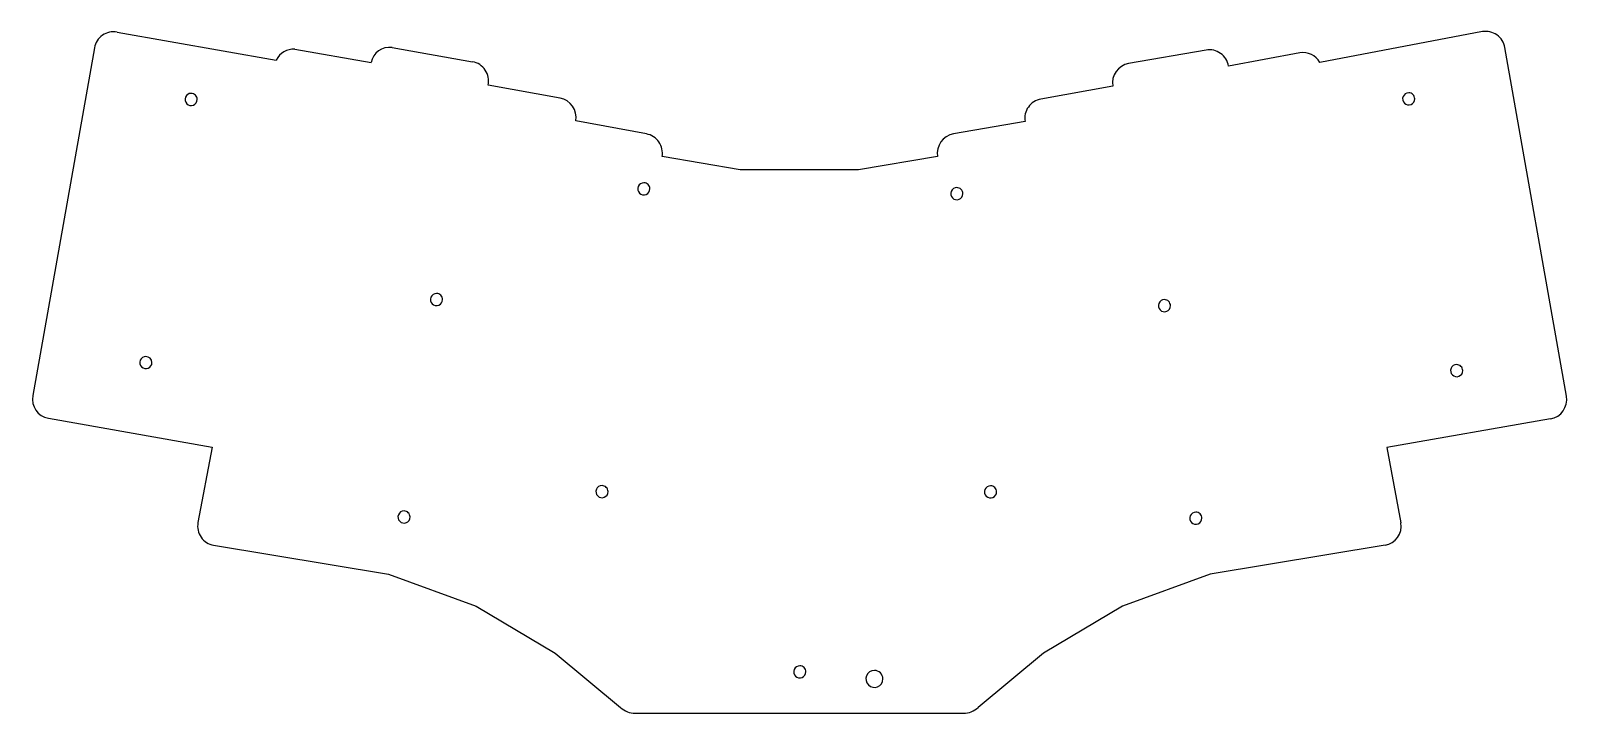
# Model space of a CAD drawing. Header units: millimetres. Extents: x 0 to 316, y 0 to 141.
import ezdxf

# ---------------------------------------------------------------- set-up
doc = ezdxf.new("R2010")
doc.units = ezdxf.units.MM
doc.layers.get('0').update_dxf_attribs({"linetype": 'CONTINUOUS'})

msp = doc.modelspace()

# ---------------------------------------------------------------- linework, layer by layer
for p, q in [((17.49662, 140.3256), (50.28111, 134.56698)), ((298.65513, 140.41869), (265.19021, 134.08829)), ((12.82689, 137.09272), (0.12689, 65.46471)), ((54.12214, 136.79505), (69.81438, 134.05117)), ((74.13522, 137.13498), (90.70657, 134.22223)), ((241.75914, 136.60869), (225.8202, 133.83429)), ((315.9706, 65.31736), (303.2902, 137.13629)), ((261.07228, 136.04716), (246.3942, 133.32629)), ((108.7262, 126.72229), (93.92509, 129.41857)), ((222.5378, 129.19923), (207.76659, 126.53136)), ((126.5062, 119.35628), (111.95909, 122.05256)), ((204.4842, 121.89629), (189.7522, 119.35629)), ((145.8102, 111.99029), (129.7391, 114.68656)), ((186.4698, 114.72123), (170.1942, 111.99029)), ((170.1942, 111.99029), (145.8102, 111.99029)), ((3.35978, 60.79498), (37.0982, 54.84029)), ((312.6882, 60.68229), (278.95571, 54.80563)), ((37.0982, 54.84029), (34.16289, 39.30271)), ((278.95571, 54.80563), (281.89102, 39.26805)), ((37.39577, 34.63298), (73.4202, 28.67829)), ((278.60862, 34.63298), (242.5842, 28.67829)), ((73.4202, 28.67829), (91.4542, 22.07429)), ((242.5842, 28.67829), (224.5502, 22.07429)), ((91.4542, 22.07429), (107.7102, 12.42229)), ((224.5502, 22.07429), (208.29421, 12.42229)), ((107.7102, 12.42229), (121.1722, 1.2463)), ((208.29421, 12.42229), (194.83221, 1.24629)), ((124.2202, 0.05457), (191.7842, 0.05457))]:
    msp.add_line(p, q)
for points in [[(14.4922, 139.67629), (13.61645, 139.07), (13.01742, 138.14066), (12.82689, 137.0927)], [(17.49662, 140.3256), (16.44866, 140.51614), (15.36794, 140.28257), (14.4922, 139.67629)], [(301.65252, 139.7375), (300.78327, 140.35307), (299.70507, 140.59811), (298.65515, 140.41869)], [(303.29021, 137.13629), (303.11088, 138.18623), (302.52178, 139.12192), (301.65252, 139.7375)], [(54.12214, 136.79506), (52.50833, 136.90046), (50.99081, 136.02019), (50.2811, 134.56698)], [(74.13522, 137.135), (72.0978, 137.44539), (70.18309, 136.07884), (69.81437, 134.05117)], [(244.75652, 135.9275), (243.88726, 136.54307), (242.80906, 136.7881), (241.75914, 136.60868)], [(265.19024, 134.08831), (264.36858, 135.54494), (262.72078, 136.32877), (261.07228, 136.04716)], [(93.33214, 132.50135), (92.72571, 133.40646), (91.77848, 134.0273), (90.70657, 134.22223)], [(225.8202, 133.83433), (223.63386, 133.46077), (222.16429, 131.38557), (222.53781, 129.19922)], [(246.39421, 133.32629), (246.21487, 134.37623), (245.62577, 135.31192), (244.75652, 135.9275)], [(93.92507, 129.41857), (94.15248, 130.48406), (93.93857, 131.59624), (93.33214, 132.50135)], [(31.59285, 126.92611), (31.39937, 126.45902), (31.50632, 125.92137), (31.86382, 125.56387)], [(32.7477, 127.69776), (32.24212, 127.69776), (31.78633, 127.3932), (31.59285, 126.92611)], [(33.63158, 127.33164), (33.39716, 127.56606), (33.07922, 127.69776), (32.7477, 127.69776)], [(33.9977, 126.44776), (33.9977, 126.77928), (33.866, 127.09722), (33.63158, 127.33164)], [(111.95908, 122.05256), (112.35582, 124.2348), (110.90843, 126.32549), (108.7262, 126.72229)], [(282.33285, 127.04611), (282.13937, 126.57902), (282.24632, 126.04137), (282.60381, 125.68387)], [(283.4877, 127.81775), (282.98212, 127.81775), (282.52632, 127.5132), (282.33285, 127.04611)], [(284.37158, 127.45164), (284.13716, 127.68606), (283.81922, 127.81775), (283.4877, 127.81775)], [(284.7377, 126.56775), (284.7377, 126.89927), (284.606, 127.21722), (284.37158, 127.45164)], [(31.86382, 125.56387), (32.22131, 125.20638), (32.75896, 125.09943), (33.22605, 125.29291)], [(33.22605, 125.29291), (33.69315, 125.48638), (33.9977, 125.94218), (33.9977, 126.44776)], [(205.16539, 124.89365), (204.54981, 124.0244), (204.30478, 122.94621), (204.4842, 121.89629)], [(207.7666, 126.53132), (206.71666, 126.352), (205.78097, 125.7629), (205.16539, 124.89365)], [(282.60381, 125.68387), (282.96131, 125.32637), (283.49896, 125.21943), (283.96605, 125.4129)], [(283.96605, 125.4129), (284.43314, 125.60638), (284.7377, 126.06218), (284.7377, 126.56775)], [(129.08983, 117.69101), (128.48354, 118.56676), (127.55417, 119.16578), (126.5062, 119.35629)], [(129.73912, 114.68655), (129.92968, 115.73451), (129.69613, 116.81525), (129.08983, 117.69101)], [(189.7522, 119.35633), (187.56586, 118.98277), (186.0963, 116.90758), (186.46981, 114.72123)], [(124.82285, 108.52611), (124.62937, 108.05902), (124.73632, 107.52137), (125.09382, 107.16387)], [(125.9777, 109.29776), (125.47212, 109.29776), (125.01633, 108.9932), (124.82285, 108.52611)], [(126.86158, 108.93164), (126.62716, 109.16606), (126.30922, 109.29776), (125.9777, 109.29776)], [(126.45605, 106.89291), (126.92315, 107.08638), (127.2277, 107.54218), (127.2277, 108.04776)], [(127.2277, 108.04776), (127.2277, 108.37928), (127.096, 108.69722), (126.86158, 108.93164)], [(190.4277, 108.29776), (189.92212, 108.29776), (189.46632, 107.9932), (189.27285, 107.52611)], [(191.31158, 107.93164), (191.07716, 108.16606), (190.75922, 108.29776), (190.4277, 108.29776)], [(191.6777, 107.04776), (191.6777, 107.37928), (191.546, 107.69722), (191.31158, 107.93164)], [(125.09382, 107.16387), (125.45131, 106.80638), (125.98896, 106.69943), (126.45605, 106.89291)], [(189.27285, 107.52611), (189.07937, 107.05902), (189.18631, 106.52137), (189.54381, 106.16387)], [(189.54381, 106.16387), (189.90131, 105.80637), (190.43896, 105.69943), (190.90605, 105.89291)], [(190.90605, 105.89291), (191.37314, 106.08638), (191.6777, 106.54218), (191.6777, 107.04776)], [(82.13285, 85.71611), (81.93937, 85.24901), (82.04632, 84.71137), (82.40381, 84.35387)], [(83.2877, 86.48775), (82.78212, 86.48775), (82.32632, 86.1832), (82.13285, 85.71611)], [(84.17158, 86.12164), (83.93716, 86.35606), (83.61922, 86.48775), (83.2877, 86.48775)], [(84.5377, 85.23775), (84.5377, 85.56927), (84.406, 85.88722), (84.17158, 86.12164)], [(82.40381, 84.35387), (82.76131, 83.99637), (83.29896, 83.88943), (83.76605, 84.0829)], [(83.76605, 84.0829), (84.23314, 84.27638), (84.5377, 84.73218), (84.5377, 85.23775)], [(232.02285, 84.46611), (231.82937, 83.99902), (231.93631, 83.46137), (232.29381, 83.10387)], [(233.1777, 85.23775), (232.67212, 85.23775), (232.21632, 84.9332), (232.02285, 84.46611)], [(232.29381, 83.10387), (232.65131, 82.74637), (233.18896, 82.63943), (233.65605, 82.8329)], [(234.06158, 84.87164), (233.82716, 85.10606), (233.50922, 85.23775), (233.1777, 85.23775)], [(233.65605, 82.8329), (234.12314, 83.02638), (234.4277, 83.48218), (234.4277, 83.98775)], [(234.4277, 83.98775), (234.4277, 84.31927), (234.296, 84.63722), (234.06158, 84.87164)], [(23.4477, 73.50776), (22.94212, 73.50776), (22.48632, 73.2032), (22.29285, 72.73611)], [(24.6977, 72.25776), (24.6977, 72.94811), (24.13805, 73.50776), (23.4477, 73.50776)], [(22.29285, 72.73611), (22.09937, 72.26902), (22.20632, 71.73137), (22.56381, 71.37387)], [(22.56381, 71.37387), (22.92131, 71.01638), (23.45896, 70.90943), (23.92605, 71.10291)], [(23.92605, 71.10291), (24.39314, 71.29638), (24.6977, 71.75218), (24.6977, 72.25776)], [(292.21284, 71.08611), (292.01937, 70.61901), (292.12631, 70.08137), (292.48381, 69.72387)], [(293.36769, 71.85775), (292.86212, 71.85775), (292.40632, 71.5532), (292.21284, 71.08611)], [(292.48381, 69.72387), (292.84131, 69.36637), (293.37896, 69.25943), (293.84605, 69.4529)], [(294.25158, 71.49163), (294.01716, 71.72605), (293.69921, 71.85775), (293.36769, 71.85775)], [(293.84605, 69.4529), (294.31314, 69.64638), (294.61769, 70.10217), (294.61769, 70.60775)], [(294.61769, 70.60775), (294.61769, 70.93927), (294.486, 71.25721), (294.25158, 71.49163)], [(0.12688, 65.46471), (-0.26978, 63.28248), (1.17758, 61.19184), (3.35977, 60.79498)], [(312.6882, 60.68227), (314.87455, 61.05582), (316.34412, 63.13101), (315.9706, 65.31736)], [(116.21285, 46.16611), (116.01937, 45.69902), (116.12631, 45.16137), (116.48381, 44.80387)], [(117.3677, 46.93775), (116.86212, 46.93775), (116.40632, 46.6332), (116.21285, 46.16611)], [(116.48381, 44.80387), (116.84131, 44.44637), (117.37896, 44.33943), (117.84605, 44.5329)], [(118.25158, 46.57164), (118.01716, 46.80606), (117.69922, 46.93775), (117.3677, 46.93775)], [(117.84605, 44.5329), (118.31314, 44.72638), (118.6177, 45.18218), (118.6177, 45.68775)], [(118.6177, 45.68775), (118.6177, 46.01927), (118.486, 46.33722), (118.25158, 46.57164)], [(196.22285, 46.11611), (196.02937, 45.64901), (196.13632, 45.11137), (196.49381, 44.75387)], [(197.3777, 46.88775), (196.87212, 46.88775), (196.41632, 46.5832), (196.22285, 46.11611)], [(196.49381, 44.75387), (196.85131, 44.39637), (197.38896, 44.28943), (197.85605, 44.4829)], [(198.26158, 46.52164), (198.02716, 46.75606), (197.70922, 46.88775), (197.3777, 46.88775)], [(197.85605, 44.4829), (198.32314, 44.67638), (198.6277, 45.13217), (198.6277, 45.63775)], [(198.6277, 45.63775), (198.6277, 45.96927), (198.496, 46.28722), (198.26158, 46.52164)], [(76.5977, 41.71776), (76.09212, 41.71776), (75.63632, 41.4132), (75.44285, 40.94611)], [(77.48158, 41.35164), (77.24716, 41.58606), (76.92922, 41.71776), (76.5977, 41.71776)], [(77.8477, 40.46776), (77.8477, 40.79928), (77.716, 41.11722), (77.48158, 41.35164)], [(239.6477, 41.46775), (239.14212, 41.46775), (238.68632, 41.1632), (238.49285, 40.69611)], [(240.53158, 41.10164), (240.29716, 41.33606), (239.97922, 41.46775), (239.6477, 41.46775)], [(34.16291, 39.30271), (33.97233, 38.25476), (34.20587, 37.17401), (34.81216, 36.29826)], [(75.44285, 40.94611), (75.24937, 40.47902), (75.35632, 39.94137), (75.71381, 39.58387)], [(75.71381, 39.58387), (76.07131, 39.22638), (76.60896, 39.11943), (77.07605, 39.31291)], [(77.07605, 39.31291), (77.54314, 39.50638), (77.8477, 39.96218), (77.8477, 40.46776)], [(238.49285, 40.69611), (238.29937, 40.22901), (238.40632, 39.69137), (238.76381, 39.33387)], [(238.76381, 39.33387), (239.12131, 38.97637), (239.65896, 38.86943), (240.12605, 39.0629)], [(240.12605, 39.0629), (240.59314, 39.25638), (240.8977, 39.71217), (240.8977, 40.21775)], [(240.8977, 40.21775), (240.8977, 40.54927), (240.766, 40.86722), (240.53158, 41.10164)], [(278.60862, 34.63296), (280.79496, 35.00652), (282.26452, 37.0817), (281.89102, 39.26805)], [(34.81216, 36.29826), (35.41844, 35.4225), (36.34781, 34.82348), (37.39578, 34.63298)], [(158.0977, 9.82775), (157.59212, 9.82775), (157.13632, 9.5232), (156.94285, 9.05611)], [(158.98158, 9.46164), (158.74716, 9.69606), (158.42922, 9.82775), (158.0977, 9.82775)], [(156.94285, 9.05611), (156.74937, 8.58901), (156.85632, 8.05137), (157.21381, 7.69387)], [(157.21381, 7.69387), (157.57131, 7.33637), (158.10896, 7.22943), (158.57605, 7.4229)], [(158.57605, 7.4229), (159.04315, 7.61638), (159.3477, 8.07218), (159.3477, 8.57775)], [(159.3477, 8.57775), (159.3477, 8.90927), (159.216, 9.22722), (158.98158, 9.46164)], [(171.83267, 7.78128), (171.5618, 7.12735), (171.71152, 6.37465), (172.21202, 5.87415)], [(173.44946, 8.86159), (172.74165, 8.86159), (172.10354, 8.43521), (171.83267, 7.78128)], [(174.68689, 8.34902), (174.35871, 8.67721), (173.91359, 8.86159), (173.44946, 8.86159)], [(174.11915, 5.4948), (174.77308, 5.76567), (175.19946, 6.40378), (175.19946, 7.11159)], [(175.19946, 7.11159), (175.19946, 7.57572), (175.01508, 8.02084), (174.68689, 8.34902)], [(172.21202, 5.87415), (172.71252, 5.37365), (173.46522, 5.22393), (174.11915, 5.4948)], [(121.17218, 1.24627), (122.00229, 0.48004), (123.09053, 0.05457), (124.22021, 0.05457)], [(191.7842, 0.05459), (192.91387, 0.05459), (194.00211, 0.48006), (194.83221, 1.24629)]]:
    msp.add_open_spline(points, degree=3)

doc.saveas('drawing.dxf')
